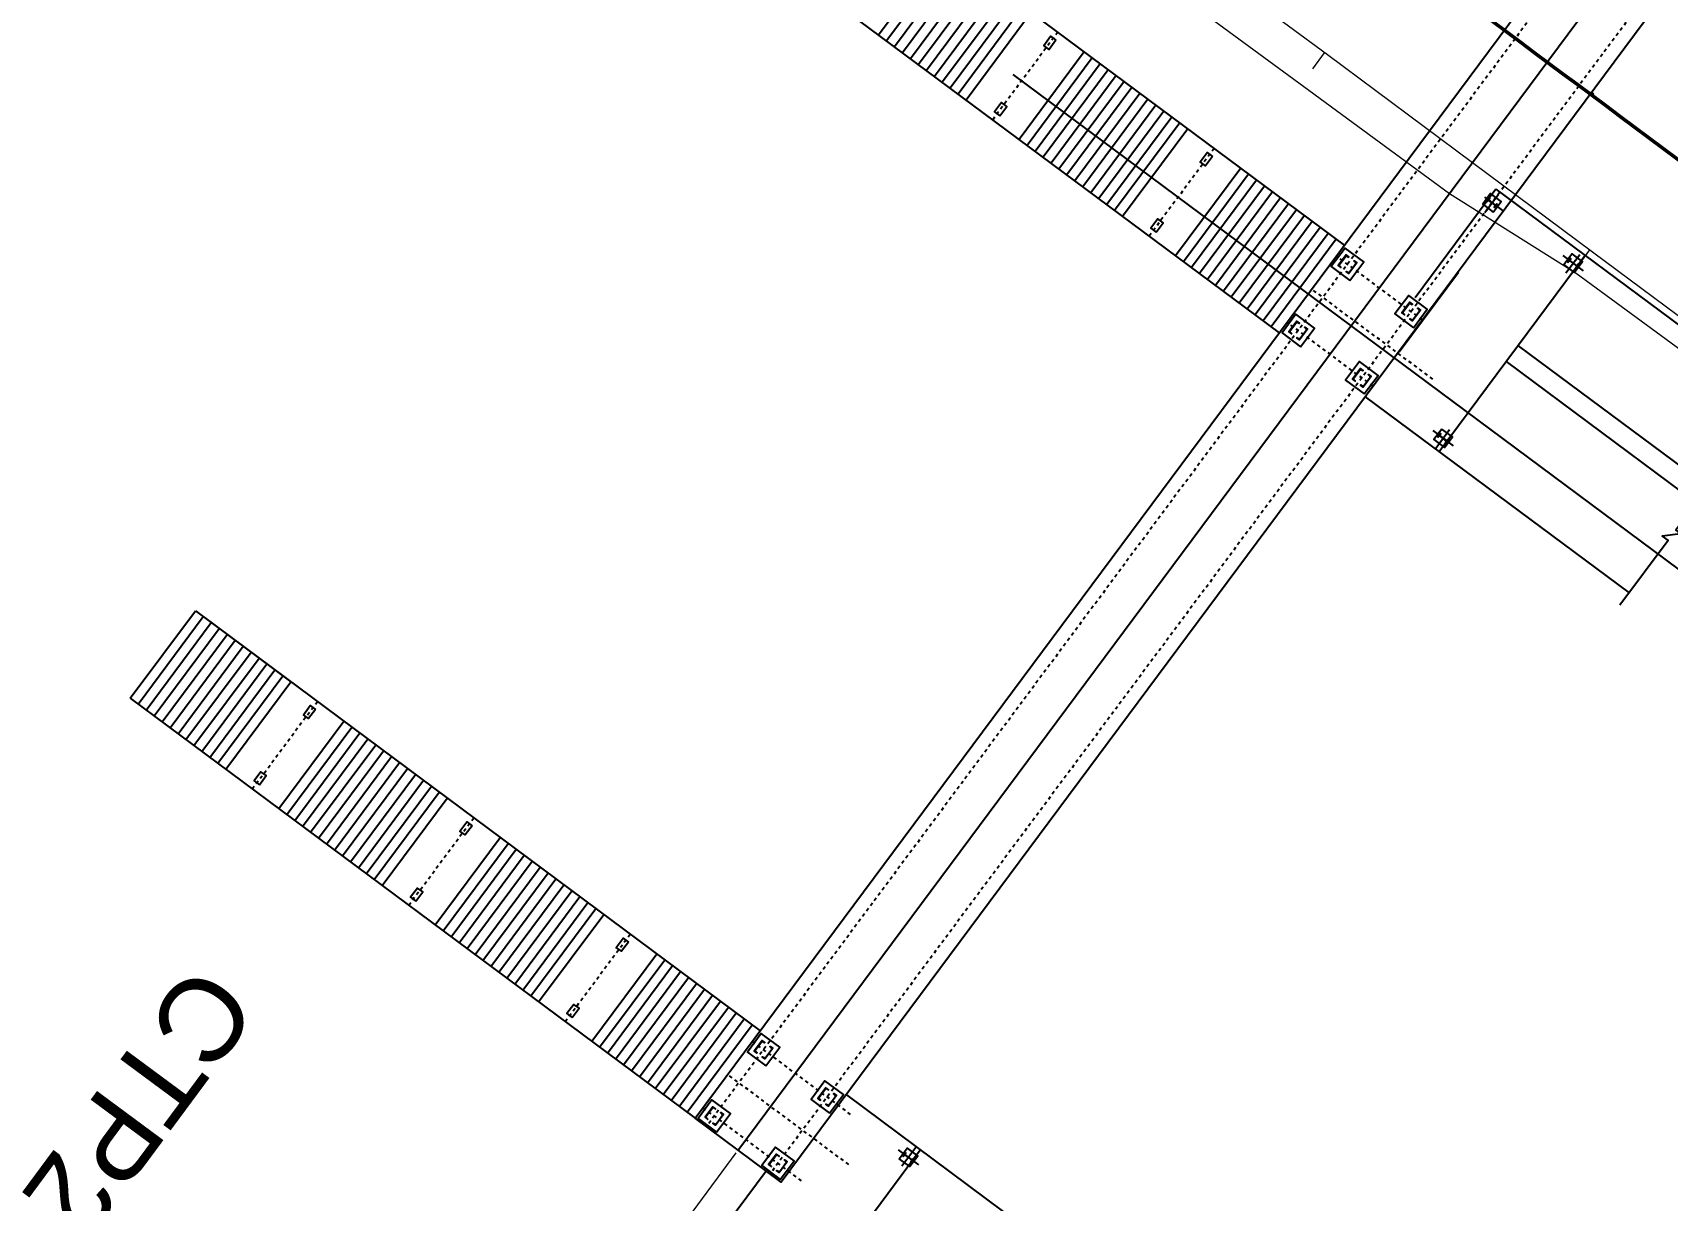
# Model space of a CAD drawing. Header units: metres. Extents: x 638322 to 644522, y 3380053 to 3384620.
# Drawn here: x 638852.32 to 638901.79, y 3384178.77 to 3384214.1 of the extents above; entities that cross this region are included whole.
import ezdxf

# ---------------------------------------------------------------- set-up
doc = ezdxf.new("R2010")
doc.units = ezdxf.units.M
doc.header["$MEASUREMENT"] = 0
doc.linetypes.add('CENTER', pattern=[2, 1.25, -0.25, 0.25, -0.25])
doc.linetypes.add('CENTER2', pattern=[1.125, 0.75, -0.125, 0.125, -0.125])
for name, color, linetype in [('AA_P_CEN_0.05', 2, 'CENTER'), ('AA_P_CON_0.30', 1, 'Continuous'), ("AMTEC SIDING SRJ's", 10, 'Continuous'), ('BASE PLATE', 1, 'Continuous'), ('C-ROAD-TEXT', 11, 'Continuous'), ('col', 7, 'Continuous'), ('Layer3', 1, 'Continuous')]:
    doc.layers.add(name, color=color, linetype=linetype)
for name, color, linetype, lineweight in [('C-ALIG-DG-CURVE', 1, 'CENTER2', 70), ('C-ALIG-LABL-DG', 1, 'Continuous', 25), ('PROPOSED DFCC TOE LINE', 239, 'Continuous', 0), ('PROPOSED DFCC TOE SLOPES', 239, 'Continuous', 0), ('PROPOSED FORMATION LINE - PLAN', 187, 'Continuous', 0)]:
    doc.layers.add(name, color=color, linetype=linetype, lineweight=lineweight)
doc.styles.add('Arial', font='arial.ttf')

# ---------------------------------------------------------------- blocks, each defined once
blk = doc.blocks.new('sdfg')
at = {"layer": 'AA_P_CEN_0.05', "ltscale": 1.5}
for p, q in [((783553.5775074959, -157575.2394330502, 30934.96241895796), (783553.5775074959, -153865.5796530247, 30934.96241895796)), ((786053.577507019, -157575.2394332886, 30934.96241895796), (786053.5775074959, -153865.57964921, 30934.96241895796)), ((813173.577507019, -157115.3499603271, 635152.4916187495), (813173.577507019, -153865.3308181763, 635152.4916187495)), ((815673.5775074959, -157115.3499605656, 635152.4916187495), (815673.577507019, -153865.3308184147, 635152.4916187495))]:
    blk.add_line(p, q, dxfattribs=at)
for points, elevation in [([(783153.5775341988, -137165.5555927753), (786453.5775341988, -137165.5555980206)], 138606.0942082235), ([(783153.577524662, -143065.5555951595), (786453.577524662, -143065.5556008816)], 203513.9772566184), ([(816073.5774893761, -143065.5796041489), (812773.5774893761, -143065.5796093941)], 570244.6085703546), ([(783153.5775151253, -148965.5555961132), (786453.5775151253, -148965.5556013584)], 203513.9772566184), ([(816073.5774993896, -148965.5796046257), (812773.5774993896, -148965.5796101093)], 570244.6085703546), ([(832572.117960453, -154290.2149112225), (783128.577507019, -154290.5795555115)], 397665.5937326939), ([(784803.577507019, -158436.7176411152), (784803.5775074959, -153865.5796511173)], 30934.96241895796), ([(814423.577507019, -158436.4688060284), (814423.577507019, -153865.3308162689)], 360705.0131376951), ([(832572.117960453, -156690.2149112225), (783128.577507019, -156690.5795555115)], 397665.5937326939)]:
    blk.add_lwpolyline(points, dxfattribs=dict(at, elevation=elevation))
at = {"layer": 'AA_P_CEN_0.05', "linetype": 'ByBlock', "ltscale": 1.5, "elevation": 635152.4916187495}
blk.add_lwpolyline([(839471.666944027, -155494.3514783382), (783128.577507019, -155490.5779225826)], dxfattribs=at)
at = {"layer": 'AA_P_CON_0.30'}
for p, q in [((783153.5775322914, -134365.5556018353, 203513.9772566184), (786453.5775322914, -134365.5555956364, 203513.9772566184)), ((779053.577542305, -156540.5557100773, 268421.8603050134), (783153.577507019, -156540.5557100773, -61348.19041372382)), ((820173.5774726868, -156540.5797185898, 635152.4916187495), (816073.5774893761, -156540.5797188282, 635152.4916187495)), ((819405.4875435829, -156690.5797188282, 635152.4916187495), (820103.2252612114, -156690.5797185898, 635152.4916187495)), ((819773.5774898529, -156409.8321812153, 653361.9461564913), (819773.5774898529, -157082.1931731701, 661524.1641035177)), ((820173.5774726868, -156540.5797185898, 635152.4916187495), (820173.5774722099, -183270.5797185898, 635152.4916187495)), ((786453.5775074959, -157115.5556967258, 268421.8603050134), (786453.577507019, -166880.2117879391, 268421.8603050134)), ((812773.577507019, -157115.5797057152, 635152.4916187495), (812773.577507019, -167063.4440729618, 635152.4916187495)), ((786421.667470932, -159755.5557100773, 268421.8603050134), (785723.9297533035, -159755.5557100773, 268421.8603050134)), ((786053.577524662, -159365.7762863636, 320928.46527139), (786053.577524662, -160135.0018045902, 330266.5833393181)), ((812805.4875435829, -159755.5797185898, 635152.4916187495), (813503.2252612114, -159755.5797188282, 635152.4916187495)), ((813173.5774893761, -159365.8002948761, 687659.0965851261), (813173.5774898529, -160135.0258131027, 696997.2146530543)), ((819405.4875435829, -159755.5797188282, 635152.4916187495), (820103.2252612114, -159755.5797185898, 635152.4916187495)), ((819773.5774893761, -159365.8002948761, 687659.0965851261), (819773.5774898529, -160135.0258131027, 696997.2146530543)), ((779053.5775418282, -159905.5557100773, 268421.8603050134), (786453.577507019, -159905.5557100773, 268421.8603050134)), ((820173.5774726868, -159905.5797185898, 635152.4916187495), (812773.577507019, -159905.5797188282, 635152.4916187495)), ((816173.5774898529, -159905.5797185898, 635152.4916187495), (816173.5774898529, -167063.4440727234, 635152.4916187495)), ((816773.5774898529, -159905.5797188282, 18858926.73377396), (816773.5774898529, -179905.5797183514, 635152.4916187495))]:
    blk.add_line(p, q, dxfattribs=at)
for points, elevation in [([(783153.5775341988, -132565.5556013584), (783153.5775074959, -153865.5796115398)], 268421.8603050134), ([(783153.5775313377, -132565.5556013584), (786453.5775313377, -132565.5555956364)], 203513.9772566184), ([(786453.5775270462, -132565.5555956364), (786453.5775265694, -136165.5555961132)], 203513.9772566184), ([(816073.5774798393, -132565.5796101093), (816073.5775074959, -153865.5796062946)], 635152.4916187495), ([(783153.5775318146, -132865.5556013584), (786453.5775318146, -132865.5555956364)], 203513.9772566184), ([(786453.5775341988, -132865.5555956364), (786453.577507019, -153865.5556027889)], 268421.8603050134), ([(812773.5774803162, -132865.5796043873), (812773.5775074959, -153865.5796115398)], 635152.4916187495), ([(783153.5775322914, -133165.5556015968), (786453.5775318146, -133165.5555958748)], 203513.9772566184), ([(783153.5775327682, -133465.5556015968), (786453.5775322914, -133465.5555956364)], 203513.9772566184), ([(783153.5775332451, -133765.5556015968), (786453.5775327682, -133765.5555958748)], 203513.9772566184), ([(783153.5775327682, -134065.5556013584), (786453.5775327682, -134065.5555956364)], 203513.9772566184), ([(783153.5775241852, -134665.5556013584), (786453.577524662, -134665.5555958748)], 203513.9772566184), ([(783153.5775251389, -134965.5556013584), (786453.5775251389, -134965.5555961132)], 203513.9772566184), ([(783153.5775256157, -135265.55560112), (786453.5775256157, -135265.5555958748)], 203513.9772566184), ([(783153.5775260925, -135565.5556013584), (786453.5775260925, -135565.5555961132)], 203513.9772566184), ([(783153.5775265694, -135865.55560112), (786453.5775265694, -135865.5555961132)], 203513.9772566184), ([(783153.5775270462, -136165.5556013584), (786453.5775270462, -136165.5555961132)], 203513.9772566184), ([(783153.577527523, -138165.5555949211), (786453.5775279999, -138165.5556001663)], 203513.9772566184), ([(783153.577527523, -138465.5555946827), (786453.5775270462, -138465.5556001663)], 203513.9772566184), ([(783153.5775270462, -138765.5555946827), (786453.5775270462, -138765.5555999279)], 203513.9772566184), ([(783153.5775270462, -138765.5555946827), (786453.5775270462, -138765.5555999279)], 203513.9772566184), ([(816073.5774874687, -138765.5796034336), (812773.5774874687, -138765.5796086788)], 570244.6085703546), ([(816073.5774874687, -138765.5796034336), (812773.5774874687, -138765.5796086788)], 570244.6085703546), ([(783153.5775260925, -139065.5555946827), (786453.5775265694, -139065.5556001663)], 203513.9772566184), ([(783153.5775256157, -139365.5555946827), (786453.5775260925, -139365.5556001663)], 203513.9772566184), ([(816073.5774879456, -139065.579603672), (812773.5774879456, -139065.5796086788)], 570244.6085703546), ([(816073.5774884224, -139365.579603672), (812773.5774884224, -139365.5796086788)], 570244.6085703546), ([(783153.5775256157, -139665.5555949211), (786453.5775256157, -139665.5556001663)], 203513.9772566184), ([(783153.5775251389, -139965.5555946827), (786453.577524662, -139965.5556001663)], 203513.9772566184), ([(816073.5774888992, -139665.579603672), (812773.5774888992, -139665.5796086788)], 570244.6085703546), ([(816073.5774893761, -139965.5796034336), (812773.5774893761, -139965.5796086788)], 570244.6085703546), ([(783153.5775241852, -140265.5555946827), (786453.577524662, -140265.5555999279)], 203513.9772566184), ([(816073.5774898529, -140265.579603672), (812773.5774898529, -140265.5796089172)], 570244.6085703546), ([(783153.5775241852, -140565.5555949211), (786453.5775241852, -140565.5556001663)], 203513.9772566184), ([(783153.5775241852, -140565.5555949211), (786453.5775241852, -140565.5556001663)], 203513.9772566184), ([(783153.5775237083, -140865.5555946827), (786453.5775232315, -140865.5556004047)], 203513.9772566184), ([(816073.5774908066, -140565.5796034336), (812773.5774903297, -140565.5796086788)], 570244.6085703546), ([(816073.5774908066, -140565.5796034336), (812773.5774903297, -140565.5796086788)], 570244.6085703546), ([(816073.5774912834, -140865.5796034336), (812773.5774908066, -140865.5796089172)], 570244.6085703546), ([(783153.5775227547, -141165.5555949211), (786453.5775227547, -141165.5555999279)], 203513.9772566184), ([(783153.5775227547, -141465.5555946827), (786453.5775227547, -141465.5556001663)], 203513.9772566184), ([(816073.5774917603, -141165.5796034336), (812773.5774912834, -141165.5796091557)], 570244.6085703546), ([(816073.5774922371, -141465.5796034336), (812773.5774917603, -141465.5796089172)], 570244.6085703546), ([(783153.5775222778, -141765.5555946827), (786453.5775222778, -141765.5555999279)], 203513.9772566184), ([(816073.5774927139, -141765.5796034336), (812773.5774922371, -141765.5796091557)], 570244.6085703546), ([(783153.5775213242, -142065.5555949211), (786453.5775213242, -142065.5556001663)], 203513.9772566184), ([(783153.5775213242, -142065.5555949211), (786453.5775213242, -142065.5556001663)], 203513.9772566184), ([(816073.5774931908, -142065.5796034336), (812773.5774927139, -142065.5796089172)], 570244.6085703546), ([(816073.5774931908, -142065.5796034336), (812773.5774927139, -142065.5796089172)], 570244.6085703546), ([(783153.5775237083, -144065.5555973053), (786453.5775237083, -144065.5556027889)], 268421.8603050134), ([(783153.5775232315, -144365.5555975437), (786453.5775232315, -144365.5556027889)], 268421.8603050134), ([(816073.5774908066, -144065.5796062946), (812773.5774912834, -144065.5796115398)], 635152.4916187495), ([(816073.5774912834, -144365.5796062946), (812773.5774912834, -144365.5796115398)], 635152.4916187495), ([(783153.5775222778, -144665.5555975437), (786453.5775222778, -144665.5556030273)], 268421.8603050134), ([(816073.5774917603, -144665.5796062946), (812773.5774917603, -144665.5796117783)], 635152.4916187495), ([(783153.5775222778, -144965.5555975437), (786453.5775227547, -144965.5556027889)], 268421.8603050134), ([(783153.5775222778, -144965.5555975437), (786453.5775227547, -144965.5556027889)], 268421.8603050134), ([(783153.577521801, -145265.5555977821), (786453.577521801, -145265.5556027889)], 268421.8603050134), ([(816073.5774922371, -144965.5796062946), (812773.5774922371, -144965.5796115398)], 635152.4916187495), ([(816073.5774922371, -144965.5796062946), (812773.5774922371, -144965.5796115398)], 635152.4916187495), ([(816073.5774927139, -145265.5796060562), (812773.5774927139, -145265.5796117783)], 635152.4916187495), ([(783153.5775213242, -145565.5555973053), (786453.5775208473, -145565.5556027889)], 268421.8603050134), ([(783153.5775208473, -145865.5555975437), (786453.5775208473, -145865.5556027889)], 268421.8603050134), ([(816073.5774931908, -145565.5796062946), (812773.5774931908, -145565.5796115398)], 635152.4916187495), ([(816073.5774936676, -145865.5796060562), (812773.5774936676, -145865.5796115398)], 635152.4916187495), ([(783153.5775198936, -146165.5555975437), (786453.5775203705, -146165.5556030273)], 268421.8603050134), ([(816073.5774941444, -146165.5796062946), (812773.5774941444, -146165.5796115398)], 635152.4916187495), ([(783153.5775198936, -146465.5555975437), (786453.5775194168, -146465.5556030273)], 268421.8603050134), ([(783153.5775194168, -146765.5555975437), (786453.5775194168, -146765.5556027889)], 268421.8603050134), ([(783153.5775194168, -146765.5555975437), (786453.5775194168, -146765.5556027889)], 268421.8603050134), ([(816073.5774946213, -146465.5796062946), (812773.5774946213, -146465.5796117783)], 635152.4916187495), ([(816073.5774950981, -146765.5796062946), (812773.5774950981, -146765.5796115398)], 635152.4916187495), ([(816073.5774950981, -146765.5796062946), (812773.5774950981, -146765.5796115398)], 635152.4916187495), ([(783153.5775184631, -147065.5555975437), (786453.5775184631, -147065.5556027889)], 268421.8603050134), ([(783153.5775179863, -147365.5555975437), (786453.5775184631, -147365.5556027889)], 268421.8603050134), ([(816073.577495575, -147065.5796060562), (812773.577495575, -147065.5796117783)], 635152.4916187495), ([(816073.5774960518, -147365.5796062946), (812773.5774960518, -147365.5796115398)], 635152.4916187495), ([(783153.5775179863, -147665.5555975437), (786453.5775179863, -147665.5556027889)], 268421.8603050134), ([(816073.5774965286, -147665.5796060562), (812773.5774965286, -147665.5796117783)], 635152.4916187495), ([(783153.5775175095, -147965.5555975437), (786453.5775170326, -147965.5556030273)], 268421.8603050134), ([(816073.5774970055, -147965.5796062946), (812773.5774974823, -147965.5796115398)], 635152.4916187495), ([(783153.5775132179, -149965.5555973053), (786453.5775132179, -149965.5556027889)], 268421.8603050134), ([(783153.5775132179, -150265.5555975437), (786453.5775132179, -150265.5556027889)], 268421.8603050134), ([(816073.5775017738, -149965.5796062946), (812773.577501297, -149965.5796117783)], 635152.4916187495), ([(816073.577501297, -150265.5796062946), (812773.5775017738, -150265.5796115398)], 635152.4916187495), ([(783153.5775122643, -150565.5555977821), (786453.5775122643, -150565.5556030273)], 268421.8603050134), ([(783153.5775122643, -150865.5555973053), (786453.5775122643, -150865.5556027889)], 268421.8603050134), ([(816073.5775017738, -150565.5796062946), (812773.5775022507, -150565.5796115398)], 635152.4916187495), ([(816073.5775022507, -150865.5796062946), (812773.5775027275, -150865.5796115398)], 635152.4916187495), ([(783153.5775113106, -151165.5555975437), (786453.5775117874, -151165.5556027889)], 268421.8603050134), ([(816073.5775027275, -151165.5796062946), (812773.5775032043, -151165.5796115398)], 635152.4916187495), ([(783153.5775113106, -151465.5555973053), (786453.5775108337, -151465.5556030273)], 268421.8603050134), ([(783153.5775113106, -151465.5555973053), (786453.5775108337, -151465.5556030273)], 268421.8603050134), ([(783153.5775108337, -151765.5555975437), (786453.5775108337, -151765.5556027889)], 268421.8603050134), ([(816073.5775032043, -151465.5796062946), (812773.5775036812, -151465.5796115398)], 635152.4916187495), ([(816073.5775032043, -151465.5796062946), (812773.5775036812, -151465.5796115398)], 635152.4916187495), ([(816073.5775036812, -151765.5796062946), (812773.5775036812, -151765.5796115398)], 635152.4916187495), ([(783153.5775098801, -152065.5555975437), (786453.5775098801, -152065.5556030273)], 268421.8603050134), ([(783153.5775098801, -152065.5555975437), (786453.5775098801, -152065.5556030273)], 268421.8603050134), ([(783153.5775094032, -152365.5555973053), (786453.5775094032, -152365.5556027889)], 268421.8603050134), ([(816073.577504158, -152065.5796062946), (812773.5775046349, -152065.5796115398)], 635152.4916187495), ([(816073.577504158, -152065.5796062946), (812773.5775046349, -152065.5796115398)], 635152.4916187495), ([(816073.5775046349, -152365.5796062946), (812773.5775046349, -152365.5796115398)], 635152.4916187495), ([(783153.5775094032, -152665.5555975437), (786453.5775094032, -152665.5556027889)], 268421.8603050134), ([(816073.5775051117, -152665.5796062946), (812773.5775055885, -152665.5796115398)], 635152.4916187495), ([(783153.5775084496, -152965.5555975437), (786453.5775084496, -152965.5556027889)], 268421.8603050134), ([(783153.5775079727, -153265.5555975437), (786453.5775084496, -153265.5556027889)], 268421.8603050134), ([(816073.5775060654, -152965.5796060562), (812773.5775055885, -152965.5796115398)], 635152.4916187495), ([(816073.5775065422, -153265.5796062946), (812773.5775065422, -153265.5796115398)], 635152.4916187495), ([(783153.5775079727, -153565.5555975437), (786453.5775079727, -153565.5556030273)], 268421.8603050134), ([(816073.577507019, -153565.5796060562), (812773.5775065422, -153565.5796117783)], 635152.4916187495), ([(832472.117960453, -157115.2149114609), (783153.5775074959, -157115.5796537399), (783153.5775074959, -153865.5796115398), (832472.117960453, -153865.5796158314)], 397665.5937326939), ([(817473.3275065422, -157135.3232417107), (814473.827507019, -157135.3232386112)], 764655.4761101477), ([(816510.2578587532, -167063.4440729618), (815143.0405635834, -167063.4440727234), (815143.0405635834, -167248.7034831047), (814752.0773487091, -166848.3634359837), (814752.077349186, -167063.4440727234), (812312.8311247826, -167063.4440729618)], -439110.2922907788)]:
    blk.add_lwpolyline(points, dxfattribs=dict(at, elevation=elevation))
for points, elevation in [([(783378.5775337219, -137265.5555930138), (783728.5775341988, -137265.5555934906), (783728.5775346756, -137065.555593729), (783378.5775346756, -137065.5555930138)], 203513.9772566184), ([(786228.5775341988, -137265.5555975437), (785878.5775341988, -137265.5555970669), (785878.5775341988, -137065.5555968285), (786228.5775346756, -137065.5555975437)], 203513.9772566184), ([(783378.577524662, -143165.5555956364), (783728.577524662, -143165.5555963516), (783728.5775251389, -142965.5555963516), (783378.577524662, -142965.5555956364)], 268421.8603050134), ([(786228.577524662, -143165.5556004047), (785878.5775251389, -143165.5555996895), (785878.577524662, -142965.5555996895), (786228.577524662, -142965.5556004047)], 268421.8603050134), ([(812998.5774893761, -143165.5796091557), (813348.5774898529, -143165.5796086788), (813348.5774898529, -142965.5796084404), (812998.5774898529, -142965.5796091557)], 635152.4916187495), ([(815848.5774898529, -143165.5796041489), (815498.5774903297, -143165.5796048641), (815498.5774893761, -142965.5796048641), (815848.5774893761, -142965.5796043873)], 635152.4916187495), ([(783378.5775146484, -149065.5555963516), (783728.5775151253, -149065.5555968285), (783728.5775146484, -148865.5555970669), (783378.5775151253, -148865.5555963516)], 268421.8603050134), ([(786228.5775151253, -149065.5556006432), (785878.5775146484, -149065.5556004047), (785878.5775151253, -148865.5556001663), (786228.5775151253, -148865.5556008816)], 268421.8603050134), ([(812998.5774998665, -149065.5796096325), (813348.5774998665, -149065.5796091557), (813348.5774989128, -148865.5796091557), (812998.5774993896, -148865.5796096325)], 635152.4916187495), ([(815848.5774993896, -149065.5796051025), (815498.5774998665, -149065.5796055794), (815498.5774989128, -148865.5796058178), (815848.5774993896, -148865.5796051025)], 635152.4916187495), ([(819573.5774893761, -156890.5797188282), (819973.5774898529, -156890.5797185898), (819973.5774898529, -156490.5797183514), (819573.5774893761, -156490.5797185898)], 347271.5625573854), ([(785853.577524662, -159555.5557098389), (786253.577524662, -159555.5557098389), (786253.577524662, -159955.5557100773), (785853.577524662, -159955.5557100773)], -19459.06875635067), ([(813373.5774898529, -159555.5797188282), (812973.5774898529, -159555.5797183514), (812973.5774893761, -159955.5797185898), (813373.5774898529, -159955.5797183514)], 347271.5625573854), ([(819573.5774903297, -159555.5797188282), (819973.5774898529, -159555.5797185898), (819973.5774898529, -159955.5797188282), (819573.5774893761, -159955.5797188282)], 347271.5625573854)]:
    blk.add_lwpolyline(points, close=True, dxfattribs=dict(at, elevation=elevation))
for points, elevation in [([(819843.5774898529, -156840.5797185898), (819703.5774903297, -156840.5797185898), (819703.5774898529, -156839.5800387859, -0.3699390593250408), (819709.5072665215, -156832.6623351574), (819757.9679369926, -156825.1650855541, 0.3699390593250123), (819769.8274893761, -156811.3296787739), (819769.8274898529, -156569.8297588825, 0.3699390593250095), (819757.9679369926, -156555.9943518639), (819709.5072665215, -156548.4971020222, -0.3699390593250047), (819703.5774903297, -156541.579398632), (819703.5774898529, -156540.5797188282), (819843.5774898529, -156540.5797188282), (819843.5774893761, -156541.5793988705, -0.3699390593250825), (819837.6477136612, -156548.4971020222), (819789.1870427132, -156555.9943518639, 0.3699390593250124), (819777.3274898529, -156569.8297588825), (819777.3274898529, -156811.329678297, 0.3699390593250095), (819789.1870427132, -156825.1650853157), (819837.6477131844, -156832.6623351574, -0.3699390593250825), (819843.5774893761, -156839.5800387859)], 347271.5625573854), ([(786123.577524662, -159605.5557100773), (785983.577524662, -159605.5557096004), (785983.577524662, -159606.5553898811, 0.3699390593250408), (785989.5073008537, -159613.4730932713), (786037.9679718018, -159620.9703431129, -0.3699390593250123), (786049.827524662, -159634.8057501316), (786049.827524662, -159876.305670023, -0.3699390593250095), (786037.9679713249, -159890.1410768032), (785989.5073008537, -159897.6383264065, 0.3699390593250047), (785983.577524662, -159904.556030035), (785983.577524662, -159905.5557098389), (786123.577524662, -159905.5557098389), (786123.577524662, -159904.556030035, 0.3699390593250825), (786117.6477484703, -159897.6383264065), (786069.1870775223, -159890.1410765648, -0.3699390593250124), (786057.327524662, -159876.3056695461), (786057.327524662, -159634.8057501316, -0.3699390593250095), (786069.1870775223, -159620.9703431129), (786117.6477484703, -159613.4730932713, 0.3699390593250825), (786123.577524662, -159606.5553898811)], -19459.06875635067), ([(813103.5774898529, -159605.5797185898), (813243.5774898529, -159605.5797188282), (813243.5774893761, -159606.579398632, -0.3699390593250408), (813237.6477131844, -159613.4971020222), (813189.1870427132, -159620.9943516254, 0.3699390593250123), (813177.3274898529, -159634.8297588825), (813177.3274898529, -159876.3296785355, 0.3699390593250095), (813189.18704319, -159890.1650855541), (813237.6477131844, -159897.6623351574, -0.3699390593250047), (813243.5774898529, -159904.5800387859), (813243.5774893761, -159905.5797185898), (813103.5774898529, -159905.5797185898), (813103.5774898529, -159904.5800387859, -0.3699390593250825), (813109.5072665215, -159897.6623351574), (813157.9679369926, -159890.1650855541, 0.3699390593250124), (813169.8274893761, -159876.3296785355), (813169.8274898529, -159634.8297588825, 0.3699390593250095), (813157.9679369926, -159620.9943518639), (813109.5072665215, -159613.4971020222, -0.3699390593250825), (813103.5774898529, -159606.5793988705)], 347271.5625573854), ([(819843.5774898529, -159605.5797188282), (819703.5774898529, -159605.5797188282), (819703.5774903297, -159606.5793983936, 0.3699390593250408), (819709.5072665215, -159613.4971020222), (819757.9679369926, -159620.9943518639, -0.3699390593250123), (819769.8274898529, -159634.8297588825), (819769.8274893761, -159876.3296785355, -0.3699390593250095), (819757.9679369926, -159890.1650855541), (819709.5072665215, -159897.6623353958, 0.3699390593250047), (819703.5774898529, -159904.5800387859), (819703.5774903297, -159905.5797185898), (819843.5774893761, -159905.5797188282), (819843.5774893761, -159904.5800387859, 0.3699390593250825), (819837.6477131844, -159897.6623351574), (819789.18704319, -159890.1650853157, -0.3699390593250124), (819777.3274898529, -159876.329678297), (819777.3274898529, -159634.8297586441, -0.3699390593250095), (819789.1870427132, -159620.9943518639), (819837.6477136612, -159613.4971020222, 0.3699390593250825), (819843.5774893761, -159606.579398632)], 347271.5625573854)]:
    blk.add_lwpolyline(points, format="xyb", close=True, dxfattribs=dict(at, elevation=elevation))
at = {"layer": 'BASE PLATE'}
for points, elevation in [([(783203.577507019, -154640.5986824036), (783903.5775074959, -154640.598682642), (783903.577507019, -153940.5986824036), (783203.5775074959, -153940.5986824036)], 397665.5937326939), ([(785703.5775074959, -154640.5796163082), (786403.5775074959, -154640.5796165466), (786403.5775074959, -153940.5796163082), (785703.577507019, -153940.5796165466)], 397665.5937326939), ([(812823.5775074959, -154640.3498473167), (813523.577507019, -154640.3498475552), (813523.577507019, -153940.3498473167), (812823.577507019, -153940.3498475552)], 909599.970099804), ([(815323.577507019, -154640.3307816982), (816023.5775074959, -154640.3307814598), (816023.5775074959, -153940.3307814598), (815323.5775074959, -153940.3307814598)], 909599.970099804), ([(783203.5775074959, -157040.598682642), (783903.5775074959, -157040.598682642), (783903.5775074959, -156340.5986821651), (783203.577507019, -156340.598682642)], 397665.5937326939), ([(785703.577507019, -157040.579616785), (786403.5775074959, -157040.5796163082), (786403.577507019, -156340.5796165466), (785703.577507019, -156340.5796163082)], 397665.5937326939), ([(812823.5775074959, -157040.3498475552), (813523.5775074959, -157040.3498475552), (813523.5775074959, -156340.3498477936), (812823.5775074959, -156340.3498475552)], 909599.970099804), ([(815323.577507019, -157040.3307816982), (816023.5775074959, -157040.3307812214), (816023.5775074959, -156340.3307816982), (815323.5775074959, -156340.3307812214)], 909599.970099804)]:
    blk.add_lwpolyline(points, close=True, dxfattribs=dict(at, elevation=elevation))
at = {"layer": 'col', "color": 1, "ltscale": 1.5}
for points, elevation in [([(783372.3291950226, -154112.0520939827, -0.373118821433399), (783387.177549839, -154099.1796164513), (783719.9774632454, -154099.1796166897, -0.3731188214333965), (783734.8258180618, -154112.0520942211), (783745.1553006172, -154184.1433773041, 0.373118821433399), (783752.579477787, -154190.5796165466), (783753.5775065422, -154190.5796163082), (783753.5775065422, -154090.5796163082), (783353.5775060654, -154090.5796165466), (783353.5775065422, -154190.5796163082), (783354.5755348206, -154190.5796165466, 0.373118821433399), (783361.9997124672, -154184.1433775425)], 397665.5937326939), ([(785872.3291945457, -154112.0520937443, -0.373118821433399), (785887.177549839, -154099.1796162128), (786219.9774637222, -154099.1796162128, -0.3731188214333965), (786234.8258185387, -154112.0520942211), (786245.1553006172, -154184.1433775425, 0.373118821433399), (786252.579477787, -154190.579616785), (786253.5775060654, -154190.5796165466), (786253.5775065422, -154090.5796165466), (785853.5775065422, -154090.5796165466), (785853.5775065422, -154190.5796163082), (785854.5755348206, -154190.5796165466, 0.373118821433399), (785861.9997124672, -154184.1433775425)], 397665.5937326939), ([(812992.3291945457, -154111.8032591343, -0.373118821433399), (813007.177549839, -154098.9307813644), (813339.9774632454, -154098.9307816029, -0.3731188214333965), (813354.8258185387, -154111.8032591343), (813365.1553006172, -154183.8945429325, 0.373118821433399), (813372.579477787, -154190.3307814598), (813373.5775065422, -154190.3307816982), (813373.5775065422, -154090.3307814598), (812973.5775065422, -154090.3307814598), (812973.5775065422, -154190.3307814598), (812974.5755348206, -154190.3307816982, 0.373118821433399), (812981.9997119904, -154183.8945426941)], 909599.970099804), ([(815492.3291945457, -154111.8032591343, -0.373118821433399), (815507.177549839, -154098.9307813644), (815839.9774632454, -154098.9307813644, -0.3731188214333965), (815854.8258185387, -154111.8032591343), (815865.1553001404, -154183.8945426941, 0.373118821433399), (815872.579477787, -154190.3307814598), (815873.5775065422, -154190.3307814598), (815873.5775065422, -154090.3307814598), (815473.5775065422, -154090.3307816982), (815473.5775060654, -154190.3307816982), (815474.5755352974, -154190.3307814598, 0.373118821433399), (815481.9997124672, -154183.8945426941)], 909599.970099804), ([(783372.3291950226, -154469.1071386337, 0.373118821433399), (783387.1775493622, -154481.9796164036), (783719.9774632454, -154481.9796164036, 0.3731188214333965), (783734.8258185387, -154469.1071388721), (783745.1553001404, -154397.0158553123, -0.373118821433399), (783752.5794782639, -154390.5796163082), (783753.5775065422, -154390.5796165466), (783753.577507019, -154490.5796163082), (783353.5775065422, -154490.5796163082), (783353.5775065422, -154390.5796163082), (783354.5755348206, -154390.5796165466, -0.373118821433399), (783361.9997124672, -154397.0158555508)], 397665.5937326939), ([(785872.3291945457, -154469.1071386337, 0.373118821433399), (785887.177549839, -154481.9796164036), (786219.9774632454, -154481.9796164036, 0.3731188214333965), (786234.8258185387, -154469.1071388721), (786245.1553001404, -154397.0158555508, -0.373118821433399), (786252.5794782639, -154390.5796163082), (786253.5775065422, -154390.5796163082), (786253.5775065422, -154490.5796163082), (785853.577507019, -154490.5796163082), (785853.5775065422, -154390.5796163082), (785854.5755343437, -154390.5796163082, -0.373118821433399), (785861.9997124672, -154397.0158553123)], 397665.5937326939), ([(812992.3291945457, -154468.8583037853, 0.373118821433399), (813007.177549839, -154481.7307815552), (813339.9774632454, -154481.7307813168, 0.3731188214333965), (813354.8258185387, -154468.8583040237), (813365.1553001404, -154396.7670202255, -0.373118821433399), (813372.5794782639, -154390.3307816982), (813373.5775065422, -154390.3307814598), (813373.5775065422, -154490.3307814598), (812973.5775065422, -154490.3307814598), (812973.5775065422, -154390.3307816982), (812974.5755352974, -154390.3307814598, -0.373118821433399), (812981.9997124672, -154396.7670204639)], 909599.970099804), ([(815492.3291940689, -154468.8583040237, 0.373118821433399), (815507.177549839, -154481.7307815552), (815839.9774637222, -154481.7307813168, 0.3731188214333965), (815854.8258185387, -154468.8583037853), (815865.1553006172, -154396.7670204639, -0.373118821433399), (815872.579477787, -154390.3307814598), (815873.5775065422, -154390.3307814598), (815873.5775060654, -154490.3307816982), (815473.5775065422, -154490.3307816982), (815473.5775065422, -154390.3307814598), (815474.5755348206, -154390.3307816982, -0.373118821433399), (815481.9997124672, -154396.7670202255)], 909599.970099804), ([(783372.3291945457, -156512.0520942211, -0.373118821433399), (783387.177549839, -156499.1796162128), (783719.9774632454, -156499.1796164513, -0.3731188214333965), (783734.8258180618, -156512.0520939827), (783745.1553006172, -156584.1433777809, 0.373118821433399), (783752.579477787, -156590.5796163082), (783753.5775065422, -156590.5796165466), (783753.5775065422, -156490.5796163082), (783353.5775065422, -156490.5796163082), (783353.5775065422, -156590.5796165466), (783354.5755348206, -156590.5796165466, 0.373118821433399), (783361.9997124672, -156584.1433775425)], 397665.5937326939), ([(783372.3291945457, -156869.1071388721, 0.373118821433399), (783387.1775493622, -156881.9796164036), (783719.9774632454, -156881.9796161652, 0.3731188214333965), (783734.8258185387, -156869.1071388721), (783745.1553006172, -156797.0158553123, -0.373118821433399), (783752.579477787, -156790.5796165466), (783753.5775065422, -156790.5796163082), (783753.5775065422, -156890.5796163082), (783353.5775060654, -156890.5796165466), (783353.5775060654, -156790.5796165466), (783354.5755348206, -156790.5796163082, -0.373118821433399), (783361.9997124672, -156797.0158553123)], 397665.5937326939), ([(785872.3291945457, -156512.0520939827, -0.373118821433399), (785887.177549839, -156499.1796164513), (786219.9774632454, -156499.1796164513, -0.3731188214333965), (786234.8258185387, -156512.0520942211), (786245.1553006172, -156584.1433775425, 0.373118821433399), (786252.579477787, -156590.5796165466), (786253.5775065422, -156590.5796163082), (786253.5775065422, -156490.5796163082), (785853.5775065422, -156490.5796165466), (785853.5775065422, -156590.5796165466), (785854.5755348206, -156590.5796163082, 0.373118821433399), (785861.9997124672, -156584.1433777809)], 397665.5937326939), ([(785872.3291945457, -156869.1071388721, 0.373118821433399), (785887.177549839, -156881.9796164036), (786219.9774632454, -156881.9796164036, 0.3731188214333965), (786234.8258185387, -156869.1071388721), (786245.1553001404, -156797.0158553123, -0.373118821433399), (786252.5794782639, -156790.5796163082), (786253.5775065422, -156790.5796165466), (786253.5775065422, -156890.5796165466), (785853.5775065422, -156890.579616785), (785853.5775065422, -156790.5796163082), (785854.5755352974, -156790.5796165466, -0.373118821433399), (785861.9997124672, -156797.0158550739)], 397665.5937326939), ([(812992.3291945457, -156511.8032591343, -0.373118821433399), (813007.177549839, -156498.9307816029), (813339.9774632454, -156498.9307813644, -0.3731188214333965), (813354.8258185387, -156511.8032588959), (813365.1553006172, -156583.8945426941, 0.373118821433399), (813372.579477787, -156590.3307816982), (813373.5775065422, -156590.3307814598), (813373.5775065422, -156490.3307812214), (812973.5775065422, -156490.3307812214), (812973.5775065422, -156590.3307814598), (812974.5755348206, -156590.3307814598, 0.373118821433399), (812981.9997124672, -156583.8945424557)], 909599.970099804), ([(812992.3291945457, -156868.8583037853, 0.373118821433399), (813007.177549839, -156881.7307815552), (813339.9774632454, -156881.7307813168, 0.3731188214333965), (813354.8258185387, -156868.8583037853), (813365.1553001404, -156796.7670202255, -0.373118821433399), (813372.5794782639, -156790.3307814598), (813373.5775065422, -156790.3307814598), (813373.5775065422, -156890.3307812214), (812973.5775065422, -156890.3307814598), (812973.5775065422, -156790.3307814598), (812974.5755352974, -156790.3307814598, -0.373118821433399), (812981.9997124672, -156796.7670202255)], 909599.970099804), ([(815492.3291945457, -156511.8032591343, -0.373118821433399), (815507.1775493622, -156498.9307816029), (815839.9774637222, -156498.9307816029, -0.3731188214333965), (815854.8258185387, -156511.8032591343), (815865.1553001404, -156583.8945424557, 0.373118821433399), (815872.579477787, -156590.3307814598), (815873.5775065422, -156590.3307814598), (815873.5775065422, -156490.3307814598), (815473.5775065422, -156490.3307814598), (815473.5775065422, -156590.3307814598), (815474.5755352974, -156590.3307812214, 0.373118821433399), (815481.9997124672, -156583.8945426941)], 909599.970099804), ([(815492.3291945457, -156868.8583037853, 0.373118821433399), (815507.177549839, -156881.7307813168), (815839.9774637222, -156881.7307813168, 0.3731188214333965), (815854.8258185387, -156868.8583037853), (815865.1553006172, -156796.7670202255, -0.373118821433399), (815872.579477787, -156790.3307812214), (815873.5775065422, -156790.3307814598), (815873.5775065422, -156890.3307814598), (815473.5775065422, -156890.3307814598), (815473.5775065422, -156790.3307816982), (815474.5755348206, -156790.3307814598, -0.373118821433399), (815481.9997124672, -156796.7670199871)], 909599.970099804)]:
    blk.add_lwpolyline(points, format="xyb", close=True, dxfattribs=dict(at, elevation=elevation))

msp = doc.modelspace()

# ---------------------------------------------------------------- linework, layer by layer
at = {"layer": "AMTEC SIDING SRJ's", "lineweight": 13, "flags": 128}
msp.add_lwpolyline([(638873.602350835, 3384180.200689976), (638849.820393844, 3384147.967887993)], dxfattribs=at)
at = {"layer": 'C-ALIG-DG-CURVE', "color": 1, "linetype": 'Continuous', "lineweight": 50, "flags": 128}
msp.add_lwpolyline([(638913.3240125881, 3384201.905111602, 0.001231249169107766), (638885.6599473078, 3384222.47742269)], format="xyb", dxfattribs=at)
at = {"layer": 'C-ROAD-TEXT', "color": 1, "linetype": 'Continuous', "lineweight": -3}
msp.add_line((638905.1481338929, 3384195.618548881), (638881.9925895995, 3384212.838109918), dxfattribs=at)
at = {"layer": 'Layer3', "color": 1, "linetype": 'Continuous', "lineweight": -3}
msp.add_lwpolyline([(638913.3240203654, 3384201.905105894, 0.001231248966026023), (638885.6599607246, 3384222.477412799)], format="xyb", dxfattribs=at)
at = {"layer": 'Layer3', "color": 212, "linetype": 'Continuous', "lineweight": -3}
msp.add_circle((638899.5376980801, 3384212.252723332), 0.015, dxfattribs=at)
msp.add_circle((638899.5376980801, 3384212.252723332), 0.015, dxfattribs=at)
msp.add_circle((638899.5376980801, 3384212.252723332), 0.015, dxfattribs=at)
msp.add_circle((638899.5376980801, 3384212.252723332), 0.015, dxfattribs=at)
at = {"layer": 'PROPOSED DFCC TOE LINE', "lineweight": 0}
msp.add_polyline3d([(638955.281089907, 3384165.163650733, 266.3339193402937), (638947.2309711092, 3384171.096806619, 266.2993615751956), (638939.1256012964, 3384176.956273308, 266.2187528268686), (638931.0202314839, 3384182.815739998, 266.138144078586), (638925.3353942166, 3384186.925375385, 266.0816077789268), (638922.9149747586, 3384188.675100526, 266.0575426325639), (638914.8109687128, 3384194.531608639, 265.9774467012558), (638909.2048680023, 3384198.739369689, 265.9872375468291), (638907.0945554298, 3384200.900830022, 266.2233328719061), (638899.0373111255, 3384206.813203434, 266.1911628475619), (638895.1941070614, 3384209.225978444, 266.0147349289295), (638890.7877788711, 3384212.466248609, 266.0047110575665), (638882.732829525, 3384218.380340978, 265.9881913652908)], dxfattribs=at)
at = {"layer": 'PROPOSED DFCC TOE SLOPES'}
for p, q in [((638891.0579337506, 3384213.011373678, 266.3041822454699), (638891.4151768327, 3384213.492556982, 266.6038320403695)), ((638899.4400398147, 3384207.525852744, 266.5973027381578), (638898.9501273907, 3384206.867937644, 266.1871605503599))]:
    msp.add_line(p, q, dxfattribs=at)
at = {"layer": 'PROPOSED FORMATION LINE - PLAN', "lineweight": 0, "extrusion": (0.01216295721070906, 0.01592261641851104, 0.9997992462281012), "elevation": 61923.09109227904, "flags": 128}
msp.add_lwpolyline([(1546124.196260352, -3076564.221129649), (1546126.964631964, -3076564.262145542), (1546136.963534447, -3076564.410288195), (1546146.962436936, -3076564.55843087), (1546156.961339416, -3076564.706573508), (1546166.960241903, -3076564.85471617), (1546176.959144386, -3076565.002858835), (1546186.95804687, -3076565.151001487), (1546196.95694935, -3076565.299144128), (1546206.955851837, -3076565.447286799), (1546213.208013572, -3076565.53991813), (1546216.954770355, -3076565.609416534), (1546226.542042598, -3076565.784209345), (1546226.955978402, -3076565.791578597), (1546236.960640294, -3076565.962327783), (1546239.882194107, -3076566.008823583), (1546246.968934053, -3076566.113318243), (1546253.228873227, -3076566.19397561), (1546256.980852523, -3076566.222208889), (1546266.993877449, -3076566.274617824), (1546268.914501466, -3076566.280856193), (1546277.007021409, -3076566.293656477), (1546284.600369449, -3076566.285845908), (1546287.020049245, -3076566.270277997), (1546297.030428645, -3076566.187712323), (1546297.947903623, -3076566.178866905), (1546307.037254453, -3076566.082162792), (1546311.28914137, -3076566.03238816), (1546317.040639217, -3076565.961979379), (1546324.624371941, -3076565.866197001), (1546327.040905576, -3076565.844549356), (1546337.040504016, -3076565.754971632), (1546347.040102459, -3076565.665393911), (1546357.039700904, -3076565.5758162), (1546367.03929935, -3076565.48623849), (1546377.038897793, -3076565.396660769), (1546387.038496236, -3076565.307083047), (1546397.038094677, -3076565.217505326), (1546407.037693121, -3076565.127927602), (1546417.037291564, -3076565.038349884), (1546427.036890006, -3076564.948772153), (1546437.036488445, -3076564.859194425), (1546447.036086887, -3076564.769616704), (1546457.035685332, -3076564.680038987), (1546467.035283773, -3076564.590461263), (1546477.034882217, -3076564.500883545), (1546487.034480663, -3076564.41130584), (1546497.034079108, -3076564.321728122), (1546507.033677549, -3076564.232150398), (1546517.033275988, -3076564.142572667), (1546522.852288904, -3076564.090445179), (1546524.670397714, -3076564.074157089), (1546526.488506521, -3076564.057866485), (1546527.032874431, -3076564.052988354), (1546528.306615329, -3076564.041573403), (1546530.124724139, -3076564.025277823), (1546531.94283294, -3076564.008979729), (1546533.760941748, -3076563.992679161), (1546535.579050557, -3076563.976376103), (1546537.032472877, -3076563.963341431), (1546537.397159368, -3076563.960070565), (1546539.215268173, -3076563.943762515), (1546541.033376985, -3076563.927451993), (1546542.851485786, -3076563.911138942), (1546547.03207132, -3076563.873625683), (1546557.031669765, -3076563.783897173), (1546567.031268207, -3076563.694168659), (1546577.030866649, -3076563.604440147), (1546584.04425298, -3076563.541507538), (1546587.03078726, -3076563.537085881), (1546597.033259854, -3076563.519793855), (1546604.050347275, -3076563.502538464), (1546607.038196444, -3076563.470822697), (1546617.043173244, -3076563.355340865), (1546621.572071965, -3076563.29836732), (1546627.047975012, -3076563.225569197), (1546637.052581339, -3076563.081507984), (1546639.093231468, -3076563.050368689), (1546647.055114333, -3076562.864050486), (1546657.05442924, -3076562.622745784), (1546659.093676546, -3076562.573120156), (1546667.052813797, -3076562.439137217), (1546677.051398837, -3076562.270822483), (1546687.049983872, -3076562.102507741), (1546697.048568916, -3076561.93419303), (1546707.047153949, -3076561.765878282), (1546717.045738996, -3076561.597563577), (1546727.044324033, -3076561.429248841), (1546737.042909069, -3076561.260934103), (1546747.041494112, -3076561.092619392), (1546757.040079148, -3076560.924304648), (1546767.038664193, -3076560.755989941), (1546777.03724923, -3076560.5876752), (1546787.035834265, -3076560.419360464), (1546797.034419313, -3076560.251045753), (1546807.033004344, -3076560.082731009), (1546817.031589388, -3076559.914416299), (1546827.030174425, -3076559.746101564), (1546837.028759468, -3076559.577786849), (1546847.027344508, -3076559.409472118), (1546857.025929542, -3076559.241157372), (1546867.024514585, -3076559.072842662), (1546877.023099626, -3076558.904527928), (1546887.021684665, -3076558.73621321), (1546897.0202697, -3076558.567898464), (1546907.01885474, -3076558.399583736), (1546917.017439778, -3076558.231269007), (1546927.016024818, -3076558.062954281), (1546937.014609862, -3076557.894639573), (1546947.013194896, -3076557.726324823), (1546957.011779936, -3076557.558010097), (1546967.010364976, -3076557.389695371), (1546977.008950015, -3076557.221380644), (1546987.007535056, -3076557.053065923), (1546997.0061201, -3076556.8847512), (1547005.91049624, -3076556.734856222), (1547007.004794477, -3076556.720539386), (1547017.006066279, -3076556.58767155), (1547019.245779218, -3076556.556873853), (1547027.010667736, -3076556.444835304), (1547032.586950051, -3076556.357610827), (1547037.018514716, -3076556.283088281), (1547045.933763297, -3076556.115862488), (1547047.029351008, -3076556.089377588), (1547057.040031089, -3076555.827536842), (1547058.185468739, -3076555.795295895), (1547067.04971246, -3076555.529952563), (1547070.435656396, -3076555.421191796), (1547077.058267451, -3076555.19662859), (1547082.684092216, -3076554.993557291), (1547087.06460254, -3076554.8112923), (1547096.020787823, -3076554.420427328), (1547097.065799842, -3076554.3734507), (1547107.062409868, -3076553.912884518), (1547109.34925912, -3076553.805235373), (1547117.054874485, -3076553.438529831), (1547122.670555012, -3076553.169161503), (1547127.044716539, -3076552.975583235), (1547137.03494026, -3076552.533466479), (1547147.025163972, -3076552.091349686), (1547157.015387692, -3076551.649232928), (1547167.005611403, -3076551.207116131), (1547176.995835125, -3076550.764999376), (1547186.986058835, -3076550.322882579), (1547196.976282556, -3076549.880765819), (1547206.966506268, -3076549.438649027), (1547216.956729984, -3076548.996532253), (1547226.946953699, -3076548.554415474), (1547236.937177416, -3076548.1122987), (1547246.927401133, -3076547.670181926), (1547256.917624852, -3076547.228065157), (1547264.145105349, -3076546.908213438), (1547266.907745984, -3076546.785978107), (1547270.71955806, -3076546.618222601)], dxfattribs=at)
at = {"layer": 'PROPOSED FORMATION LINE - PLAN', "lineweight": 0, "extrusion": (0.0001843317147448023, -0.0003536504637980291, 0.9999999204765812), "elevation": -812.3603084578542, "flags": 128}
msp.add_lwpolyline([(639218.6888211435, 3383966.546393645), (639211.1580201323, 3383972.473634583), (639210.8328706012, 3383972.729323469), (639202.9723331542, 3383978.901292807), (639200.6758344775, 3383980.700196636), (639195.1020922692, 3383985.0557423), (639190.1737617212, 3383988.892197832), (639187.216944515, 3383991.186283063), (639179.3121025036, 3383997.290395371), (639177.7935445337, 3383998.458216879), (639171.3869573976, 3384003.368124367), (639165.3635449532, 3384007.959459372), (639163.441535475, 3384009.419473968), (639155.4757644504, 3384015.447752993), (639154.7446446689, 3384015.999445224), (639147.4936265087, 3384021.459611119), (639144.0974659193, 3384024.011319205), (639139.5001543927, 3384027.461668248), (639133.4339234473, 3384032.010790202), (639131.5004189754, 3384033.460501588), (639123.499591653, 3384039.45939666), (639115.4987643339, 3384045.458291719), (639107.497937015, 3384051.457186817), (639099.4971096992, 3384057.456081877), (639091.4962823802, 3384063.454976948), (639083.495455058, 3384069.453872021), (639075.494627739, 3384075.452767092), (639067.4938004166, 3384081.451662178), (639059.492973104, 3384087.450557237), (639051.492145785, 3384093.449452308), (639043.4913184629, 3384099.448347394), (639035.4904911439, 3384105.447242453), (639027.4896638215, 3384111.446137525), (639019.4888365091, 3384117.445032584), (639011.48800919, 3384123.443927669), (639003.4871818677, 3384129.442822741), (638995.486354552, 3384135.4417178), (638987.4855272265, 3384141.440612885), (638979.484699914, 3384147.439507957), (638974.8288211975, 3384150.930412913), (638973.374125313, 3384152.021121156), (638971.9194294057, 3384153.111829391), (638971.4838725342, 3384153.438403145), (638970.464733469, 3384154.202537709), (638969.0100375158, 3384155.293246058), (638967.5553415333, 3384156.383954451), (638966.1006455309, 3384157.474662888), (638964.6459495056, 3384158.565371369), (638963.4830445752, 3384159.437299439), (638963.1912534575, 3384159.656079894), (638961.7365573865, 3384160.746788462), (638960.2818612924, 3384161.837497088), (638958.8271651755, 3384162.928205732), (638955.4822159897, 3384165.436196934), (638947.481387277, 3384171.435094694), (638939.4805585771, 3384177.433992414), (638931.4797298708, 3384183.432890147), (638925.8682142614, 3384187.640317839), (638923.4789789792, 3384189.43168991), (638915.4783403833, 3384195.427226884), (638909.8651925094, 3384199.62723757), (638907.4742399147, 3384201.413811816), (638899.4623759364, 3384207.388885943), (638895.8328389297, 3384210.089859603), (638891.4419843217, 3384213.352508432), (638883.4130814355, 3384219.304667153), (638881.7743532668, 3384220.517341896), (638875.3753485432, 3384225.246343702), (638867.3303759309, 3384231.182692334), (638865.6889010381, 3384232.393417683), (638859.2826897842, 3384237.118486508), (638851.2349521995, 3384243.054306054), (638843.1872146182, 3384248.990125615), (638835.1394770336, 3384254.925945161), (638827.0917394458, 3384260.861764695), (638819.0440018644, 3384266.797584242), (638810.9962642733, 3384272.733403788), (638802.9485266953, 3384278.669223323), (638794.9007891073, 3384284.605042882), (638786.8530515227, 3384290.54086243), (638778.8053139382, 3384296.476681989), (638770.7575763568, 3384302.412501523), (638762.7098387722, 3384308.34832107), (638754.6621011843, 3384314.284140617), (638746.6143635997, 3384320.219960164), (638738.5666260119, 3384326.155779697), (638730.5188884337, 3384332.091599258), (638722.471150846, 3384338.027418804), (638714.4234132614, 3384343.963238365), (638706.3756756767, 3384349.899057898), (638698.3279380954, 3384355.834877432), (638690.2802005108, 3384361.770696992), (638682.2324629228, 3384367.706516539), (638674.1847253384, 3384373.642336099), (638666.1369877539, 3384379.578155633), (638658.0892501725, 3384385.513975179), (638650.0415125847, 3384391.449794739), (638641.9937750032, 3384397.385614273), (638633.9460374153, 3384403.321433807), (638625.898299834, 3384409.257253367), (638617.8505622462, 3384415.193072914), (638609.8028246616, 3384421.128892474), (638601.755087077, 3384427.064712008), (638593.7073494924, 3384433.000531555), (638586.540327131, 3384438.286756531), (638585.6596271052, 3384438.936337484), (638577.6123491797, 3384444.869295896), (638575.8103450969, 3384446.19655382), (638569.5619315743, 3384450.792268329), (638565.0726842555, 3384454.085735464), (638561.5031100321, 3384456.698060552), (638554.3149081095, 3384461.937229162), (638553.4306511867, 3384462.579470208), (638545.3389440798, 3384468.432073001), (638544.4116973917, 3384469.099929187), (638537.226386472, 3384474.25573958), (638534.4772736283, 3384476.219274591), (638529.0930818428, 3384480.050395665), (638524.511826618, 3384483.295129304), (638520.9389400876, 3384485.816256648), (638513.6194833484, 3384490.958846318), (638512.764313349, 3384491.558012238), (638504.5737899813, 3384497.282995974), (638502.6979162463, 3384498.591402854), (638496.3725043818, 3384502.998490085), (638491.7592950502, 3384506.210062374), (638488.1657614472, 3384508.711517389), (638479.9584274481, 3384514.424634074), (638471.7510934491, 3384520.137750772), (638463.5437594497, 3384525.850867457), (638455.336425454, 3384531.563984143), (638447.1290914516, 3384537.277100815), (638438.9217574525, 3384542.990217513), (638430.7144234567, 3384548.703334211), (638422.5070894543, 3384554.416450896), (638414.299755452, 3384560.129567568), (638406.0924214594, 3384565.842684253), (638397.8850874603, 3384571.555800952), (638389.6777534612, 3384577.268917636), (638381.4704194587, 3384582.982034308), (638375.4470842096, 3384586.99210722), (638373.1773154886, 3384588.572121553), (638369.8999057251, 3384590.854716072)], dxfattribs=at)

# ---------------------------------------------------------------- block references
at = {"color": 3, "xscale": 0.001, "yscale": 0.001, "zscale": 0.001, "rotation": 53.36895966497075}
msp.add_blockref('sdfg', (638281.6151715075, 3383644.581161606, -635.1524916187494), dxfattribs=at)

# ---------------------------------------------------------------- next in the draw order: texts
at = {"layer": 'C-ALIG-LABL-DG', "color": 1, "linetype": 'Continuous', "lineweight": 25, "insert": (638831.5850648368, 3384149.3452334), "char_height": 2.5, "width": 44.83511255115963, "attachment_point": 6, "rotation": 233.50484845790976, "style": 'Arial', "bg_fill": 3, "box_fill_scale": 1.04, "bg_fill_color": 256, "bg_fill_true_color": 13158600, "bg_fill_transparency": 0}
msp.add_mtext('CTP2 AT CH: 1196+874.532', dxfattribs=at)

doc.saveas('drawing.dxf')
